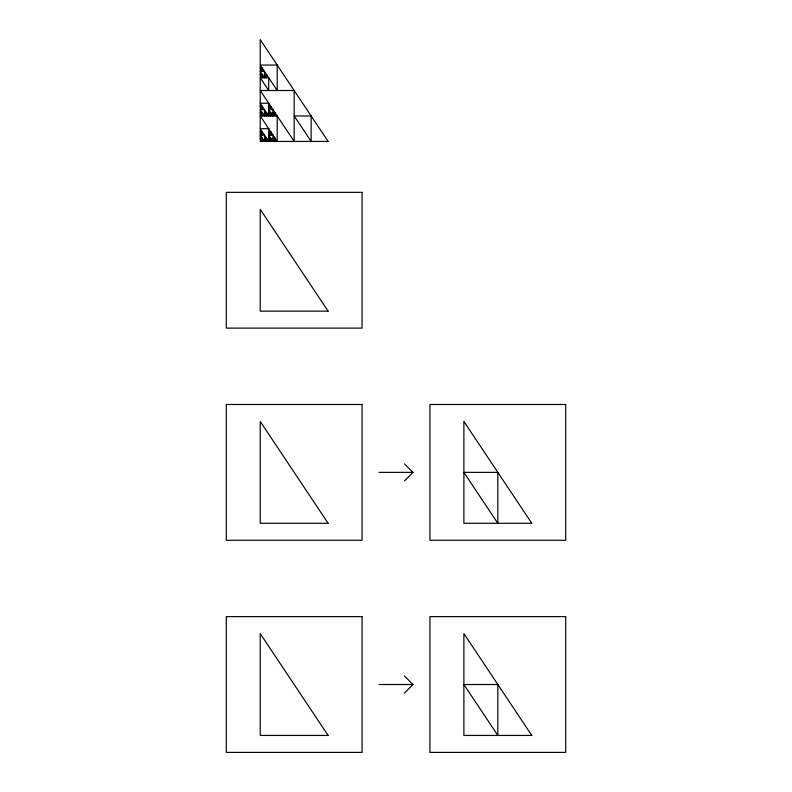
<?xml version="1.0" encoding="UTF-8"?>
<svg xmlns="http://www.w3.org/2000/svg" width="792" height="792" viewBox="0 0 792 792"><rect width="100%" height="100%" fill="white"/><g stroke="black" fill="none" stroke-linecap="round" stroke-linejoin="round"><path stroke-width="1.19" d="M404.484 480.853L412.969 472.369L404.484 463.884M404.484 693L412.969 684.516L404.484 676.031M379.031 472.369L412.969 472.369M379.031 684.516L412.969 684.516M277.2 65.053L260.231 65.053L277.2 90.516L277.2 65.053M262.35 68.241L260.231 68.241L262.35 71.419L262.35 68.241M264.469 71.419L260.231 71.419L264.469 77.784L264.469 71.419M262.35 74.606L260.231 74.606L262.35 77.784L262.35 74.606M266.597 74.606L264.469 74.606L266.597 77.784L266.597 74.606M268.716 77.784L260.231 77.784L268.716 90.516L268.716 77.784M294.169 90.516L260.231 90.516L294.169 141.431L294.169 90.516M268.716 103.247L260.231 103.247L268.716 115.969L268.716 103.247M262.35 106.425L260.231 106.425L262.35 109.603L262.35 106.425M270.834 106.425L268.716 106.425L270.834 109.603L270.834 106.425M264.469 109.603L260.231 109.603L264.469 115.969L264.469 109.603M272.953 109.603L268.716 109.603L272.953 115.969L272.953 109.603M262.35 112.791L260.231 112.791L262.35 115.969L262.35 112.791M266.597 112.791L264.469 112.791L266.597 115.969L266.597 112.791M270.834 112.791L268.716 112.791L270.834 115.969L270.834 112.791M275.081 112.791L272.953 112.791L275.081 115.969L275.081 112.791M277.2 115.969L260.231 115.969L277.2 141.431L277.2 115.969M311.147 115.969L294.169 115.969L311.147 141.431L311.147 115.969M268.716 128.7L260.231 128.7L268.716 141.431L268.716 128.7M262.35 131.878L260.231 131.878L262.35 135.066L262.35 131.878M270.834 131.878L268.716 131.878L270.834 135.066L270.834 131.878M264.469 135.066L260.231 135.066L264.469 141.431L264.469 135.066M272.953 135.066L268.716 135.066L272.953 141.431L272.953 135.066M262.35 138.244L260.231 138.244L262.35 141.431L262.35 138.244M266.597 138.244L264.469 138.244L266.597 141.431L266.597 138.244M270.834 138.244L268.716 138.244L270.834 141.431L270.834 138.244M275.081 138.244L272.953 138.244L275.081 141.431L275.081 138.244M328.116 141.431L260.231 141.431L260.231 39.6L328.116 141.431M362.053 192.347L226.284 192.347L226.284 328.116L362.053 328.116L362.053 192.347M328.116 311.147L260.231 311.147L260.231 209.316L328.116 311.147M362.053 404.484L226.284 404.484L226.284 540.253L362.053 540.253L362.053 404.484M565.716 404.484L429.947 404.484L429.947 540.253L565.716 540.253L565.716 404.484M497.831 472.369L463.884 472.369L497.831 523.284L497.831 472.369M328.116 523.284L260.231 523.284L260.231 421.453L328.116 523.284M531.769 523.284L463.884 523.284L463.884 421.453L531.769 523.284M362.053 616.631L226.284 616.631L226.284 752.4L362.053 752.4L362.053 616.631M565.716 616.631L429.947 616.631L429.947 752.4L565.716 752.4L565.716 616.631M497.831 684.516L463.884 684.516L497.831 735.431L497.831 684.516M328.116 735.431L260.231 735.431L260.231 633.6L328.116 735.431M531.769 735.431L463.884 735.431L463.884 633.6L531.769 735.431"/></g></svg>
